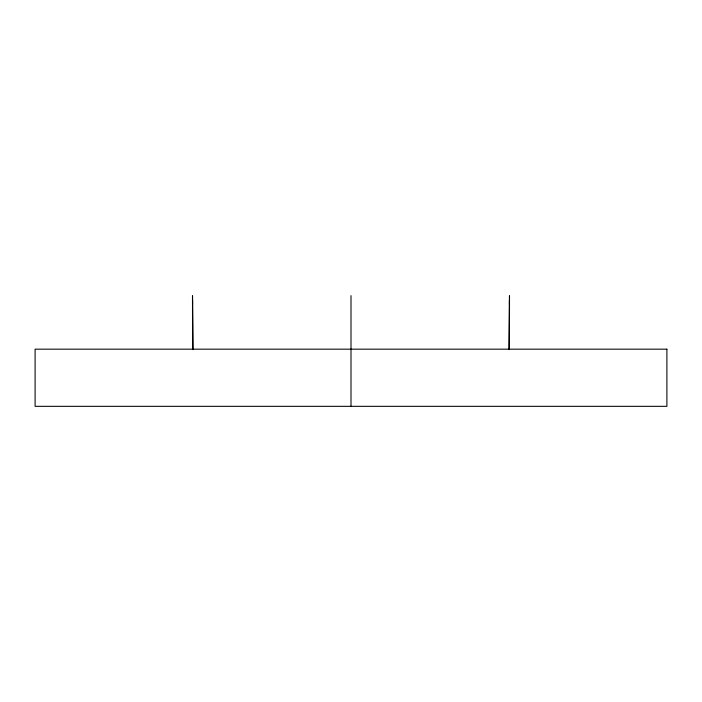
<?xml version="1.0" encoding="UTF-8"?>
<svg xmlns="http://www.w3.org/2000/svg" width="702" height="702" viewBox="0 0 702 702"><rect width="100%" height="100%" fill="white"/><g stroke="black" fill="none" stroke-linecap="round" stroke-linejoin="round"><path stroke-width="1.05" d="M509.424 349.614L509.512 295.954M192.488 295.954L192.576 349.614M508.818 349.298L509.389 300.298M192.611 300.298L193.182 349.298M351 295.665L351 406.335M509.424 295.84A344.875 0.456 -89.6 0 1 509.45 304.642M192.55 304.642A344.875 0.456 89.6 0 1 192.576 295.84M666.9 349.175L35.1 349.175L35.1 406.335L666.9 406.335L666.9 349.175"/></g></svg>
